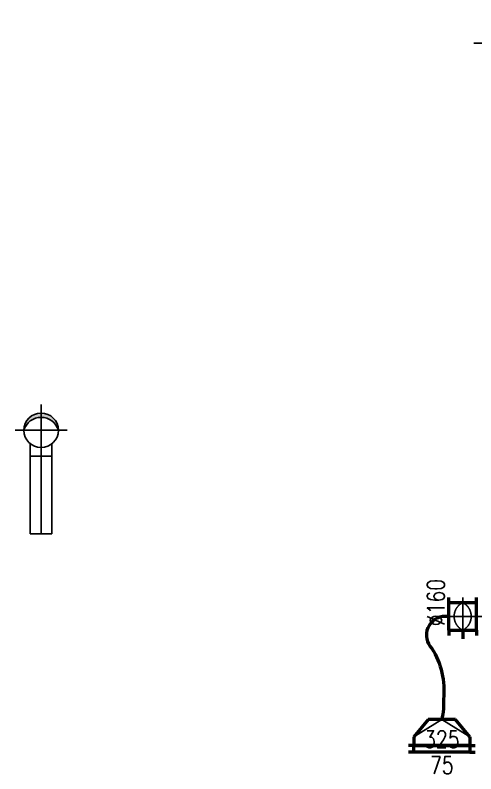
# Model space of a CAD drawing. Header units: millimetres. Extents: x -5302 to 21798, y 60636 to 66330.
# Drawn here: x 8623 to 11289, y 61666 to 66060 of the extents above; entities that cross this region are included whole.
import ezdxf
from ezdxf.enums import TextEntityAlignment as Align

# ---------------------------------------------------------------- set-up
doc = ezdxf.new("R2010")
doc.units = ezdxf.units.MM
doc.header["$LTSCALE"] = 10
for name, pattern in [('DASHDOT', [25.4, 12.7, -6.35, 0, -6.35]), ('DASHED', [19.05, 12.7, -6.35]), ('KOLEJE', [0])]:
    doc.linetypes.add(name, pattern=pattern)
doc.layers.get('0').update_dxf_attribs({"color": 3})
for name, color, linetype, lineweight in [('V-flexo_osy', 3, 'KOLEJE', 50), ('V-objekty', 3, 'Continuous', 50), ('V-tvarovky', 3, 'Continuous', 50)]:
    doc.layers.add(name, color=color, linetype=linetype, lineweight=lineweight)
for name, color, linetype in [('V-objekty-popis', 3, 'Continuous'), ('V-tvarovky-popis', 3, 'Continuous'), ('VZT_DIGESTOR', 3, 'Continuous')]:
    doc.layers.add(name, color=color, linetype=linetype)
doc.styles.get("Standard").update_dxf_attribs({"font": 'simplex.shx', "width": 0.8})
doc.linetypes.add('KOLEJE_2', pattern='A,2,[141,CADKON.SHX,S=3,R=0,X=0,Y=0],1.5', length=3.5)

# ---------------------------------------------------------------- blocks, each defined once
blk = doc.blocks.new('*U70')
at = {"linetype": 'ByBlock', "lineweight": -2, "ltscale": 2000}
blk.add_hatch(color=0, dxfattribs=at).paths.add_polyline_path([(0, 62.5, 0.414214), (-62.5, 0, 0.414214), (0, -62.5, -0.480625)])
at = {"color": 2, "linetype": 'DASHDOT', "lineweight": 25, "ltscale": 2000}
for p, q in [((0, 162.5), (0, -162.5)), ((-162.5, 0), (162.5, 0))]:
    blk.add_line(p, q, dxfattribs=at)
at = {"color": 0, "linetype": 'ByBlock', "lineweight": -2, "ltscale": 2000}
blk.add_circle((0, 0), 62.5, dxfattribs=at)
blk.add_arc((50, 0), 80, 128.6598, 231.3402, dxfattribs=at)
blk = doc.blocks.new('*U73', base_point=(450, 0))
at = {"color": 0, "linetype": 'ByBlock', "lineweight": -2, "ltscale": 2000}
for p, q in [((0, 125), (0, 0)), ((450, 125), (0, 125)), ((450, 0), (450, 125)), ((0, 0), (450, 0))]:
    blk.add_line(p, q, dxfattribs=at)
at = {"color": 2, "linetype": 'DASHDOT', "lineweight": 25, "ltscale": 2000}
blk.add_line((0, 62.5), (450, 62.5), dxfattribs=at)
blk = doc.blocks.new('*U74', base_point=(150, -62.5))
at = {"linetype": 'ByBlock', "lineweight": -2, "ltscale": 2000}
blk.add_hatch(color=0, dxfattribs=at).paths.add_polyline_path([(0, 100, 0.414214), (-100, 0, 0.414214), (0, -100, -0.750012)])
at = {"color": 2, "linetype": 'DASHDOT', "lineweight": 25, "ltscale": 2000}
for p, q in [((0, 150), (0, -150)), ((-150, 0), (150, 0))]:
    blk.add_line(p, q, dxfattribs=at)
at = {"color": 0, "linetype": 'ByBlock', "lineweight": -2, "ltscale": 2000}
for p, q in [((150, 62.5), (78.1, 62.5)), ((150, -62.5), (150, 62.5)), ((150, -62.5), (78.1, -62.5))]:
    blk.add_line(p, q, dxfattribs=at)
blk.add_circle((0, 0), 100, dxfattribs=at)
blk.add_arc((29.2, 0), 104.2, 106.2593, 253.7407, dxfattribs=at)
blk = doc.blocks.new('*U82', base_point=(162.5, 40))
at = {"color": 0, "linetype": 'ByBlock', "lineweight": -2, "ltscale": 2000}
for points in [[(0, 0), (-30, 0)], [(0, 0), (325, 0), (325, 40), (0, 40), (0, 0)], [(325, 0), (355, 0)]]:
    blk.add_lwpolyline(points, dxfattribs=at)
blk = doc.blocks.new('*U83')
at = {"color": 0, "linetype": 'ByBlock', "lineweight": -2, "ltscale": 2000}
for p, q in [((0, 162.5), (0, 192.5)), ((50, 162.5), (0, 162.5)), ((0, 162.5), (0, 162.5)), ((0, 162.5), (0, -162.5)), ((50, 162.5), (150, 80)), ((150, 80), (150, 80)), ((150, 80), (150, -80)), ((150, 80), (150, 80)), ((150, -80), (50, -162.5)), ((150, -80), (150, -80)), ((150, -80), (150, -80)), ((50, -162.5), (0, -162.5)), ((0, -162.5), (0, -192.5)), ((0, -162.5), (0, -162.5))]:
    blk.add_line(p, q, dxfattribs=at)
at = {"color": 2, "linetype": 'DASHDOT', "lineweight": 25, "ltscale": 2000}
for p, q in [((50, 162.5), (150, 0)), ((150, 0), (50, -162.5))]:
    blk.add_line(p, q, dxfattribs=at)
blk = doc.blocks.new('*U94', base_point=(80, 160))
at = {"color": 2, "linetype": 'DASHDOT', "lineweight": 25, "ltscale": 2000}
for points in [[(80, 190), (80, -30)], [(0, 80), (190, 80)]]:
    blk.add_lwpolyline(points, dxfattribs=at)
at = {"color": 0, "linetype": 'ByBlock', "lineweight": -2, "ltscale": 2000}
for points in [[(0, 160), (-30, 160)], [(0, 160), (160, 160)], [(0, 160), (0, 0)], [(160, 160), (190, 160)], [(160, 160), (160, 0)], [(0, 80), (-50, 80)], [(0, 0), (-30, 0)], [(0, 0), (160, 0)], [(160, 0), (190, 0)]]:
    blk.add_lwpolyline(points, dxfattribs=at)
at = {"color": 2, "linetype": 'DASHED', "lineweight": 25, "ltscale": 2000}
for centre, start, end in [((80, 40), 26.5651, 153.4349), ((80, 120), 206.5651, 333.4349)]:
    blk.add_arc(centre, 89.4, start, end, dxfattribs=at)

msp = doc.modelspace()

# ---------------------------------------------------------------- linework, layer by layer
at = {"layer": 'V-flexo_osy', "linetype": 'KOLEJE_2', "ltscale": 2}
msp.add_lwpolyline([(11133.2, 62577.7), (11112.6, 62577.7, 0.662713), (11034, 62391.9, -0.16541), (11102.8, 62098.8, -0.060019), (11092.5, 61980.7, 1.397483)], format="xyb", dxfattribs=at)

# ---------------------------------------------------------------- block references
at = {"layer": 'V-objekty', "ltscale": 2000, "xscale": -1}
for name, rotation in [('*U83', 270.0000000000019), ('*U82', 359.9999999999999)]:
    msp.add_blockref(name, (11092.5, 61830.7), dxfattribs=dict(at, rotation=rotation))
at = {"layer": 'V-tvarovky', "ltscale": 2000}
for name, p, rotation in [('*U70', (11439.8, 65897.8), 270.0011362782399), ('*U94', (11133.2, 62577.7), 90.00000000000001)]:
    msp.add_blockref(name, p, dxfattribs=dict(at, rotation=rotation))
at = {"layer": 'VZT_DIGESTOR', "ltscale": 200, "rotation": 270.0000000000009}
msp.add_blockref('*U74', (8710.7, 63505.7), dxfattribs=at)
at = {"layer": 'VZT_DIGESTOR', "ltscale": 2000, "rotation": 270.0000000000023}
msp.add_blockref('*U73', (8710.7, 63055.7), dxfattribs=at)

# ---------------------------------------------------------------- texts
at = {"layer": 'V-objekty-popis', "color": 3, "width": 0.8}
msp.add_text('325', height=100, dxfattribs=at).set_placement((11092.5, 61815.7), align=Align.CENTER)
msp.add_text('75', height=100, dxfattribs=at).set_placement((11092.5, 61765.7), align=Align.TOP_CENTER)
at = {"layer": 'V-tvarovky-popis', "color": 3, "width": 0.8}
msp.add_text('%%c160', height=100, rotation=90, dxfattribs=at).set_placement((11108.2, 62657.7), align=Align.CENTER)

doc.saveas('drawing.dxf')
